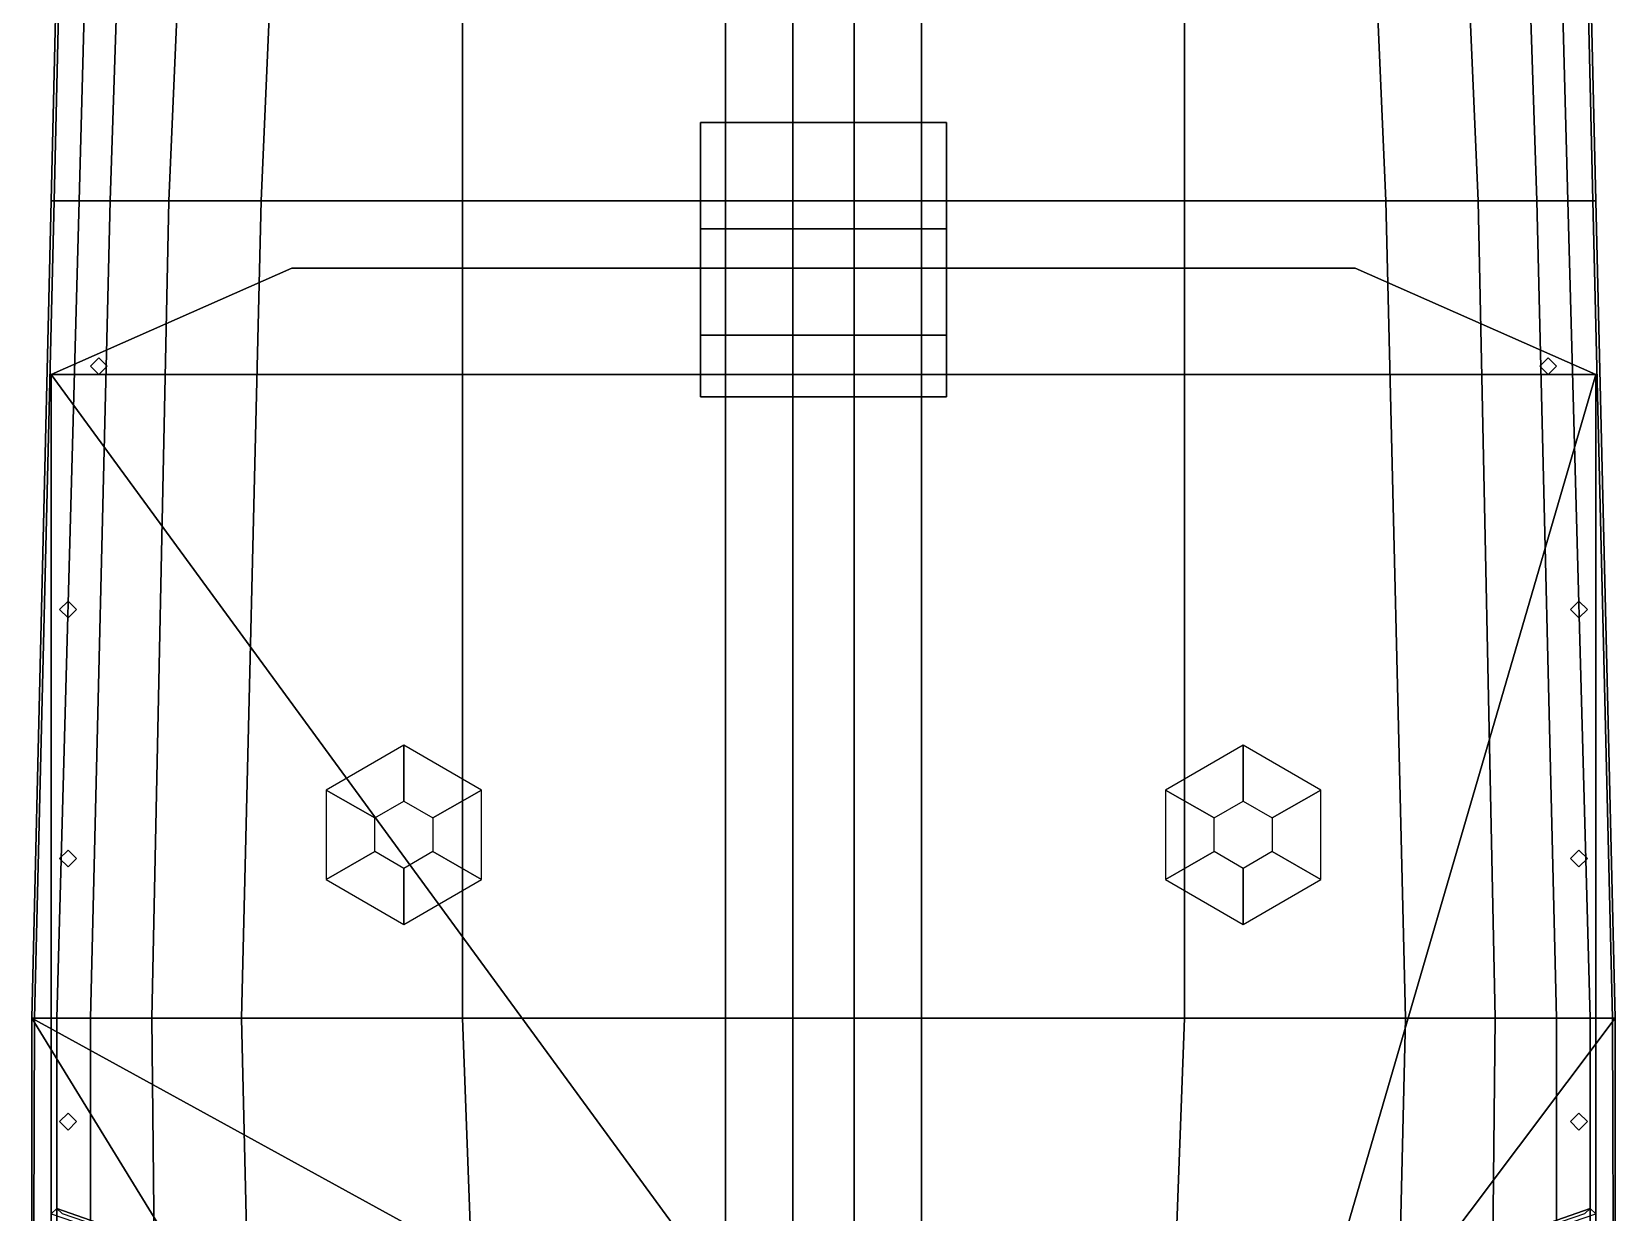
# Model space of a CAD drawing. Extents: x -2.8 to 2.8, y -17.3 to 17.1.
# Drawn here: x -2.83 to 2.83, y 0.94 to 5.16 of the extents above; entities that cross this region are included whole.
import ezdxf

# ---------------------------------------------------------------- set-up
doc = ezdxf.new("R2010")
doc.units = 0
doc.layers.get('0').update_dxf_attribs({"linetype": 'CONTINUOUS'})
doc.layers.add('SUPERSTRUCTURE', color=3, linetype='CONTINUOUS')

msp = doc.modelspace()

# ---------------------------------------------------------------- linework, layer by layer
for points in [[(-2.69, 7.54, 1.56), (-2.68, 7.54, 1.18), (-2.75, 4.55, 1.18), (-2.76, 4.55, 1.62)], [(2.69, 7.54, 1.56), (-2.69, 7.54, 1.56), (-2.76, 4.55, 1.62), (2.76, 4.55, 1.62)], [(-2.68, 7.54, 1.18), (-2.58, 7.54, 0.44), (-2.66, 4.55, 0.44), (-2.75, 4.55, 1.18)], [(-2.58, 7.54, 0.44), (-2.45, 7.54), (-2.55, 4.55), (-2.66, 4.55, 0.44)], [(-2.45, 7.54), (-2.21, 7.54, -0.41), (-2.34, 4.55, -0.47), (-2.55, 4.55)], [(-2.21, 7.54, -0.41), (-1.88, 7.54, -0.66), (-2.01, 4.55, -0.78), (-2.34, 4.55, -0.47)], [(-1.88, 7.54, -0.66), (-1.29, 7.54, -0.91), (-1.29, 4.55, -1.1), (-2.01, 4.55, -0.78)], [(-1.29, 7.54, -0.91), (-0.35, 7.54, -1.16), (-0.35, 4.55, -1.36), (-1.29, 4.55, -1.1)], [(-0.35, 7.54, -1.16), (-0.11, 7.54, -1.21), (-0.11, 4.55, -1.43), (-0.35, 4.55, -1.36)], [(-0.11, 7.54, -1.21), (-0.11, 7.54, -1.71), (-0.11, 4.55, -1.71), (-0.11, 4.55, -1.43)], [(-0.11, 7.54, -1.71), (0.11, 7.54, -1.71), (0.11, 4.55, -1.71), (-0.11, 4.55, -1.71)], [(0.11, 4.55, -1.43), (0.11, 4.55, -1.71), (0.11, 7.54, -1.71), (0.11, 7.54, -1.21)], [(0.35, 4.55, -1.36), (0.11, 4.55, -1.43), (0.11, 7.54, -1.21), (0.35, 7.54, -1.16)], [(1.29, 4.55, -1.1), (0.35, 4.55, -1.36), (0.35, 7.54, -1.16), (1.29, 7.54, -0.91)], [(2.01, 4.55, -0.78), (1.29, 4.55, -1.1), (1.29, 7.54, -0.91), (1.88, 7.54, -0.66)], [(2.34, 4.55, -0.47), (2.01, 4.55, -0.78), (1.88, 7.54, -0.66), (2.21, 7.54, -0.41)], [(2.55, 4.55), (2.34, 4.55, -0.47), (2.21, 7.54, -0.41), (2.45, 7.54)], [(2.66, 4.55, 0.44), (2.55, 4.55), (2.45, 7.54), (2.58, 7.54, 0.44)], [(2.75, 4.55, 1.18), (2.66, 4.55, 0.44), (2.58, 7.54, 0.44), (2.68, 7.54, 1.18)], [(2.76, 4.55, 1.62), (2.75, 4.55, 1.18), (2.68, 7.54, 1.18), (2.69, 7.54, 1.56)], [(-2.76, 4.55, 1.62), (-2.75, 4.55, 1.18), (-2.82, 1.63, 1.18), (-2.83, 1.63, 1.73)], [(2.76, 4.55, 1.62), (-2.76, 4.55, 1.62), (-2.83, 1.63, 1.73), (2.83, 1.63, 1.73)], [(-2.75, 4.55, 1.18), (-2.66, 4.55, 0.44), (-2.74, 1.63, 0.44), (-2.82, 1.63, 1.18)], [(-2.66, 4.55, 0.44), (-2.55, 4.55), (-2.62, 1.63), (-2.74, 1.63, 0.44)], [(-2.55, 4.55), (-2.34, 4.55, -0.47), (-2.4, 1.63, -0.53), (-2.62, 1.63)], [(-2.34, 4.55, -0.47), (-2.01, 4.55, -0.78), (-2.08, 1.63, -0.86), (-2.4, 1.63, -0.53)], [(-2.01, 4.55, -0.78), (-1.29, 4.55, -1.1), (-1.29, 1.63, -1.19), (-2.08, 1.63, -0.86)], [(-1.29, 4.55, -1.1), (-0.35, 4.55, -1.36), (-0.35, 1.63, -1.39), (-1.29, 1.63, -1.19)], [(-0.35, 4.55, -1.36), (-0.11, 4.55, -1.43), (-0.11, 1.63, -1.43), (-0.35, 1.63, -1.39)], [(-0.11, 4.55, -1.43), (-0.11, 4.55, -1.71), (-0.11, 1.63, -1.71), (-0.11, 1.63, -1.43)], [(-0.11, 4.55, -1.71), (0.11, 4.55, -1.71), (0.11, 1.63, -1.71), (-0.11, 1.63, -1.71)], [(0.11, 1.63, -1.43), (0.11, 1.63, -1.71), (0.11, 4.55, -1.71), (0.11, 4.55, -1.43)], [(0.35, 1.63, -1.39), (0.11, 1.63, -1.43), (0.11, 4.55, -1.43), (0.35, 4.55, -1.36)], [(1.29, 1.63, -1.19), (0.35, 1.63, -1.39), (0.35, 4.55, -1.36), (1.29, 4.55, -1.1)], [(2.08, 1.63, -0.86), (1.29, 1.63, -1.19), (1.29, 4.55, -1.1), (2.01, 4.55, -0.78)], [(2.4, 1.63, -0.53), (2.08, 1.63, -0.86), (2.01, 4.55, -0.78), (2.34, 4.55, -0.47)], [(2.62, 1.63), (2.4, 1.63, -0.53), (2.34, 4.55, -0.47), (2.55, 4.55)], [(2.74, 1.63, 0.44), (2.62, 1.63), (2.55, 4.55), (2.66, 4.55, 0.44)], [(2.82, 1.63, 1.18), (2.74, 1.63, 0.44), (2.66, 4.55, 0.44), (2.75, 4.55, 1.18)], [(2.83, 1.63, 1.73), (2.82, 1.63, 1.18), (2.75, 4.55, 1.18), (2.76, 4.55, 1.62)], [(-1.6039, 2.345, 3.5), (-1.5, 2.405, 3.5), (-1.5, 2.605, 2.26), (-1.7771, 2.445, 2.26)], [(-1.5, 2.405, 3.5), (-1.3961, 2.345, 3.5), (-1.2229, 2.445, 2.26), (-1.5, 2.605, 2.26)], [(1.3961, 2.345, 3.5), (1.5, 2.405, 3.5), (1.5, 2.605, 2.26), (1.2229, 2.445, 2.26)], [(1.5, 2.405, 3.5), (1.6039, 2.345, 3.5), (1.7771, 2.445, 2.26), (1.5, 2.605, 2.26)], [(-1.6039, 2.225, 3.5), (-1.6039, 2.345, 3.5), (-1.7771, 2.445, 2.26), (-1.7771, 2.125, 2.26)], [(-1.3961, 2.345, 3.5), (-1.3961, 2.225, 3.5), (-1.2229, 2.125, 2.26), (-1.2229, 2.445, 2.26)], [(1.3961, 2.225, 3.5), (1.3961, 2.345, 3.5), (1.2229, 2.445, 2.26), (1.2229, 2.125, 2.26)], [(1.6039, 2.345, 3.5), (1.6039, 2.225, 3.5), (1.7771, 2.125, 2.26), (1.7771, 2.445, 2.26)], [(-1.5, 2.165, 3.5), (-1.6039, 2.225, 3.5), (-1.7771, 2.125, 2.26), (-1.5, 1.965, 2.26)], [(-1.3961, 2.225, 3.5), (-1.5, 2.165, 3.5), (-1.5, 1.965, 2.26), (-1.2229, 2.125, 2.26)], [(1.5, 2.165, 3.5), (1.3961, 2.225, 3.5), (1.2229, 2.125, 2.26), (1.5, 1.965, 2.26)], [(1.6039, 2.225, 3.5), (1.5, 2.165, 3.5), (1.5, 1.965, 2.26), (1.7771, 2.125, 2.26)], [(-2.82, 1.63, 1.18), (-2.74, 1.63, 0.44), (-2.74, -1.35, 0.44), (-2.83, -1.35, 1.18)], [(-2.83, 1.63, 1.73), (-2.82, 1.63, 1.18), (-2.83, -1.35, 1.18), (-2.83, -1.35, 2.04)], [(-1.62, -0.34, 1.9349), (-2.83, 1.63, 1.73), (-2.83, -1.35, 2.04), (-1.62, -1.35, 2.04)], [(0.1, 0.02, 1.8975), (-2.83, 1.63, 1.73), (-1.62, -0.34, 1.9349), (0.1, -0.34, 1.9349)], [(2.83, 1.63, 1.73), (-2.83, 1.63, 1.73), (0.1, 0.02, 1.8975), (1.62, 0.02, 1.8975)], [(-2.74, 1.63, 0.44), (-2.62, 1.63), (-2.62, -1.35), (-2.74, -1.35, 0.44)], [(-2.62, 1.63), (-2.4, 1.63, -0.53), (-2.37, -1.35, -0.53), (-2.62, -1.35)], [(-2.4, 1.63, -0.53), (-2.08, 1.63, -0.86), (-2.01, -1.35, -0.86), (-2.37, -1.35, -0.53)], [(-2.08, 1.63, -0.86), (-1.29, 1.63, -1.19), (-1.18, -1.35, -1.19), (-2.01, -1.35, -0.86)], [(-1.29, 1.63, -1.19), (-0.35, 1.63, -1.39), (-0.35, -1.35, -1.39), (-1.18, -1.35, -1.19)], [(-0.35, 1.63, -1.39), (-0.11, 1.63, -1.43), (-0.11, -1.35, -1.43), (-0.35, -1.35, -1.39)], [(-0.11, 1.63, -1.71), (0.11, 1.63, -1.71), (0.11, -1.35, -1.71), (-0.11, -1.35, -1.71)], [(-0.11, 1.63, -1.43), (-0.11, 1.63, -1.71), (-0.11, -1.35, -1.71), (-0.11, -1.35, -1.43)], [(0.11, -1.35, -1.43), (0.11, -1.35, -1.71), (0.11, 1.63, -1.71), (0.11, 1.63, -1.43)], [(0.35, -1.35, -1.39), (0.11, -1.35, -1.43), (0.11, 1.63, -1.43), (0.35, 1.63, -1.39)], [(1.18, -1.35, -1.19), (0.35, -1.35, -1.39), (0.35, 1.63, -1.39), (1.29, 1.63, -1.19)], [(2.01, -1.35, -0.86), (1.18, -1.35, -1.19), (1.29, 1.63, -1.19), (2.08, 1.63, -0.86)], [(1.62, -1.35, 2.04), (2.83, -1.35, 2.04), (2.83, 1.63, 1.73), (1.62, 0.02, 1.8975)], [(2.37, -1.35, -0.53), (2.01, -1.35, -0.86), (2.08, 1.63, -0.86), (2.4, 1.63, -0.53)], [(2.62, -1.35), (2.37, -1.35, -0.53), (2.4, 1.63, -0.53), (2.62, 1.63)], [(2.74, -1.35, 0.44), (2.62, -1.35), (2.62, 1.63), (2.74, 1.63, 0.44)], [(2.83, -1.35, 1.18), (2.74, -1.35, 0.44), (2.74, 1.63, 0.44), (2.82, 1.63, 1.18)], [(2.83, -1.35, 2.04), (2.83, -1.35, 1.18), (2.82, 1.63, 1.18), (2.83, 1.63, 1.73)]]:
    msp.add_3dface(points)
at = {"layer": 'SUPERSTRUCTURE'}
for points in [[(-0.44, 4.83, 3.39), (-0.44, 4.45, 3.39), (0.44, 4.45, 3.39), (0.44, 4.83, 3.39)], [(0.44, 4.83, 3.39), (0.44, 4.83, 1.61), (-0.44, 4.83, 1.61), (-0.44, 4.83, 3.39)], [(-0.44, 4.83, 1.61), (-0.44, 3.85, 1.64), (-0.44, 4.45, 3.39), (-0.44, 4.83, 3.39)], [(0.44, 4.45, 3.39), (0.44, 3.85, 1.64), (0.44, 4.83, 1.61), (0.44, 4.83, 3.39)], [(-0.44, 3.85, 1.64), (-0.44, 3.85, 2.52), (-0.44, 4.07, 3.09), (-0.44, 4.45, 3.39)], [(-0.44, 4.45, 3.39), (-0.44, 4.07, 3.09), (0.44, 4.07, 3.09), (0.44, 4.45, 3.39)], [(0.44, 4.07, 3.09), (0.44, 3.85, 2.52), (0.44, 3.85, 1.64), (0.44, 4.45, 3.39)], [(-1.9, 4.31, 2.13), (-2.76, 3.93, 2.13), (-2.76, 3.93, 2.25), (-1.9, 4.31, 2.25)], [(-1.9, 4.31, 2.25), (-2.76, 3.93, 2.25), (2.76, 3.93, 2.25), (1.9, 4.31, 2.25)], [(1.9, 4.31, 2.25), (1.9, 4.31, 2.13), (-1.9, 4.31, 2.13), (-1.9, 4.31, 2.25)], [(2.76, 3.93, 2.25), (2.76, 3.93, 2.13), (1.9, 4.31, 2.13), (1.9, 4.31, 2.25)], [(-0.44, 4.07, 3.09), (-0.44, 3.85, 2.52), (0.44, 3.85, 2.52), (0.44, 4.07, 3.09)], [(-2.59, 3.99, 1.64), (-2.62, 3.96, 1.64), (-2.62, 3.96, 2.13), (-2.59, 3.99, 2.13)], [(-2.56, 3.96, 1.64), (-2.59, 3.99, 1.64), (-2.59, 3.99, 2.13), (-2.56, 3.96, 2.13)], [(2.59, 3.99, 1.64), (2.56, 3.96, 1.64), (2.56, 3.96, 2.13), (2.59, 3.99, 2.13)], [(2.62, 3.96, 1.64), (2.59, 3.99, 1.64), (2.59, 3.99, 2.13), (2.62, 3.96, 2.13)], [(1.62, 0.02, 2.3874), (2.76, 3.93, 2.25), (-2.76, 3.93, 2.25), (0.1, 0.02, 2.3874)], [(-2.76, 3.93, 2.25), (-2.76, 3.93, 2.13), (-2.76, -0.34, 2.3), (-2.76, -0.34, 2.4)], [(0.1, 0.02, 2.3874), (-2.76, 3.93, 2.25), (-2.76, -0.34, 2.4), (0.1, -0.34, 2.4)], [(-2.62, 3.96, 1.64), (-2.59, 3.93, 1.64), (-2.59, 3.93, 2.13), (-2.62, 3.96, 2.13)], [(-2.59, 3.93, 1.64), (-2.56, 3.96, 1.64), (-2.56, 3.96, 2.13), (-2.59, 3.93, 2.13)], [(2.76, -0.34, 2.4), (2.76, 3.93, 2.25), (1.62, 0.02, 2.3874), (1.62, -0.34, 2.4)], [(2.56, 3.96, 1.64), (2.59, 3.93, 1.64), (2.59, 3.93, 2.13), (2.56, 3.96, 2.13)], [(2.59, 3.93, 1.64), (2.62, 3.96, 1.64), (2.62, 3.96, 2.13), (2.59, 3.93, 2.13)], [(2.76, -0.34, 2.3), (2.76, 3.93, 2.13), (2.76, 3.93, 2.25), (2.76, -0.34, 2.4)], [(0.44, 3.85, 1.64), (0.44, 3.85, 2.52), (-0.44, 3.85, 2.52), (-0.44, 3.85, 1.64)], [(-2.7, 3.12, 1.67), (-2.73, 3.09, 1.67), (-2.73, 3.09, 2.17), (-2.7, 3.12, 2.17)], [(-2.67, 3.09, 1.67), (-2.7, 3.12, 1.67), (-2.7, 3.12, 2.17), (-2.67, 3.09, 2.17)], [(2.7, 3.12, 1.67), (2.67, 3.09, 1.67), (2.67, 3.09, 2.17), (2.7, 3.12, 2.17)], [(2.73, 3.09, 1.67), (2.7, 3.12, 1.67), (2.7, 3.12, 2.17), (2.73, 3.09, 2.17)], [(-2.73, 3.09, 1.67), (-2.7, 3.06, 1.67), (-2.7, 3.06, 2.17), (-2.73, 3.09, 2.17)], [(-2.7, 3.06, 1.67), (-2.67, 3.09, 1.67), (-2.67, 3.09, 2.17), (-2.7, 3.06, 2.17)], [(2.67, 3.09, 1.67), (2.7, 3.06, 1.67), (2.7, 3.06, 2.17), (2.67, 3.09, 2.17)], [(2.7, 3.06, 1.67), (2.73, 3.09, 1.67), (2.73, 3.09, 2.17), (2.7, 3.06, 2.17)], [(-2.7, 2.23, 1.7), (-2.73, 2.2, 1.7), (-2.73, 2.2, 2.2), (-2.7, 2.23, 2.2)], [(-2.67, 2.2, 1.7), (-2.7, 2.23, 1.7), (-2.7, 2.23, 2.2), (-2.67, 2.2, 2.2)], [(2.7, 2.23, 1.7), (2.67, 2.2, 1.7), (2.67, 2.2, 2.2), (2.7, 2.23, 2.2)], [(2.73, 2.2, 1.7), (2.7, 2.23, 1.7), (2.7, 2.23, 2.2), (2.73, 2.2, 2.2)], [(-2.73, 2.2, 1.7), (-2.7, 2.17, 1.7), (-2.7, 2.17, 2.2), (-2.73, 2.2, 2.2)], [(-2.7, 2.17, 1.7), (-2.67, 2.2, 1.7), (-2.67, 2.2, 2.2), (-2.7, 2.17, 2.2)], [(2.67, 2.2, 1.7), (2.7, 2.17, 1.7), (2.7, 2.17, 2.2), (2.67, 2.2, 2.2)], [(2.7, 2.17, 1.7), (2.73, 2.2, 1.7), (2.73, 2.2, 2.2), (2.7, 2.17, 2.2)], [(-2.7, 1.29, 1.76), (-2.73, 1.26, 1.76), (-2.73, 1.26, 2.24), (-2.7, 1.29, 2.24)], [(-2.73, 1.26, 1.76), (-2.7, 1.23, 1.77), (-2.7, 1.23, 2.24), (-2.73, 1.26, 2.24)], [(-2.67, 1.26, 1.76), (-2.7, 1.29, 1.76), (-2.7, 1.29, 2.24), (-2.67, 1.26, 2.24)], [(-2.7, 1.23, 1.77), (-2.67, 1.26, 1.76), (-2.67, 1.26, 2.24), (-2.7, 1.23, 2.24)], [(2.7, 1.29, 1.76), (2.67, 1.26, 1.76), (2.67, 1.26, 2.24), (2.7, 1.29, 2.24)], [(2.67, 1.26, 1.76), (2.7, 1.23, 1.77), (2.7, 1.23, 2.24), (2.67, 1.26, 2.24)], [(2.73, 1.26, 1.76), (2.7, 1.29, 1.76), (2.7, 1.29, 2.24), (2.73, 1.26, 2.24)], [(2.7, 1.23, 1.77), (2.73, 1.26, 1.76), (2.73, 1.26, 2.24), (2.7, 1.23, 2.24)], [(-2.74, 0.95, 2.35), (-2.76, 0.93, 2.35), (-0.02, -0.01, 9.52), (0, -0.01, 9.54)], [(-2.72, 0.93, 2.35), (-2.74, 0.95, 2.35), (0, -0.01, 9.54), (0.02, -0.01, 9.52)], [(2.74, 0.95, 2.35), (2.72, 0.93, 2.35), (-0.02, -0.01, 9.52), (0, -0.01, 9.54)], [(2.76, 0.93, 2.35), (2.74, 0.95, 2.35), (0, -0.01, 9.54), (0.02, -0.01, 9.52)]]:
    msp.add_3dface(points, dxfattribs=at)

doc.saveas('drawing.dxf')
